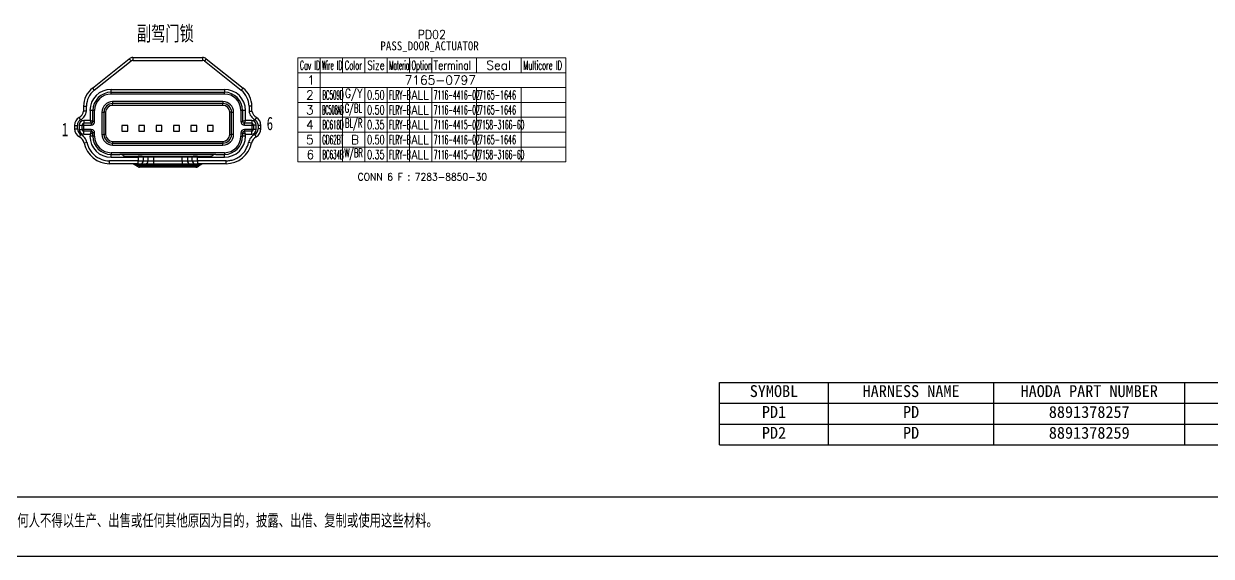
# Model space of a CAD drawing. Header units: inches. Extents: x 47316 to 59086, y 3141 to 11743.
# Drawn here: x 58208.8 to 58607.7, y 8238.3 to 8417.2 of the extents above; entities that cross this region are included whole.
import ezdxf
from ezdxf.enums import TextEntityAlignment as Align

# ---------------------------------------------------------------- set-up
doc = ezdxf.new("R2010")
doc.units = ezdxf.units.IN
doc.header["$MEASUREMENT"] = 0
doc.styles.add('COOL-仿宋', font='simfang.ttf')
doc.styles.add('MtX_SimSun', font='')
doc.styles.get("Standard").update_dxf_attribs({"font": ''})
doc.styles.get('MtX_SimSun').set_extended_font_data('SimSun')
doc.styles.get('Standard').set_extended_font_data('SimSun')

msp = doc.modelspace()

# ---------------------------------------------------------------- linework, layer by layer
at = {"color": 0, "lineweight": -3, "ltscale": 0.203117}
msp.add_line((58231.82, 8395.57), (58244.23, 8405.42), dxfattribs=at)
at = {"color": 0, "lineweight": -3, "ltscale": 0.203115}
for p, q in [((58232.43, 8394.81), (58244.84, 8404.66)), ((58269.45, 8404.66), (58281.86, 8394.81))]:
    msp.add_line(p, q, dxfattribs=at)
at = {"color": 0, "lineweight": -3, "ltscale": 0.012501}
for p, q in [((58244.23, 8405.42), (58244.84, 8404.66)), ((58227.87, 8384.87), (58227.38, 8385.71)), ((58286.92, 8385.71), (58286.43, 8384.87)), ((58230.01, 8377.24), (58229.06, 8377.04)), ((58285.23, 8377.04), (58284.28, 8377.24))]:
    msp.add_line(p, q, dxfattribs=at)
at = {"color": 0, "lineweight": -3, "ltscale": 0.0125}
for p, q in [((58245.45, 8405.84), (58245.45, 8404.87)), ((58268.85, 8405.84), (58268.85, 8404.87)), ((58238.13, 8394.14), (58238.13, 8395.12)), ((58276.16, 8395.12), (58276.16, 8394.14)), ((58228.87, 8389.46), (58229.85, 8389.46)), ((58231.99, 8388), (58231.02, 8388)), ((58283.28, 8388), (58282.3, 8388)), ((58285.42, 8389.46), (58284.45, 8389.46)), ((58225.83, 8383.02), (58226.8, 8383.02)), ((58227.39, 8383.14), (58228.36, 8383.14)), ((58228.95, 8384.7), (58228.95, 8383.73)), ((58285.34, 8384.7), (58285.34, 8383.73)), ((58286.9, 8383.14), (58285.93, 8383.14)), ((58288.46, 8383.02), (58287.49, 8383.02)), ((58225.83, 8381.9), (58226.8, 8381.9)), ((58227.39, 8381.66), (58228.36, 8381.66)), ((58228.95, 8380.1), (58228.95, 8381.08)), ((58231.99, 8379.42), (58231.02, 8379.42)), ((58283.28, 8379.42), (58282.3, 8379.42)), ((58285.34, 8380.1), (58285.34, 8381.08)), ((58286.9, 8381.66), (58285.93, 8381.66)), ((58288.46, 8381.9), (58287.49, 8381.9)), ((58237.55, 8370.16), (58237.55, 8371.13)), ((58238.13, 8372.3), (58238.13, 8373.28)), ((58247.17, 8370.16), (58247.17, 8371.13)), ((58252.31, 8371.13), (58252.31, 8370.16)), ((58261.99, 8371.13), (58261.99, 8370.16)), ((58267.13, 8371.13), (58267.13, 8370.16)), ((58276.16, 8372.3), (58276.16, 8373.28)), ((58276.74, 8370.16), (58276.74, 8371.13))]:
    msp.add_line(p, q, dxfattribs=at)
at = {"color": 0, "lineweight": -3, "ltscale": 0.3}
for p, q in [((58245.45, 8405.84), (58268.85, 8405.84)), ((58245.45, 8404.87), (58268.85, 8404.87))]:
    msp.add_line(p, q, dxfattribs=at)
at = {"color": 0, "lineweight": -3, "ltscale": 0.012499}
for p, q in [((58270.06, 8405.42), (58269.45, 8404.66)), ((58231.82, 8395.57), (58232.43, 8394.81)), ((58282.47, 8395.57), (58281.86, 8394.81))]:
    msp.add_line(p, q, dxfattribs=at)
at = {"color": 0, "lineweight": -3, "ltscale": 0.203119}
msp.add_line((58270.06, 8405.42), (58282.47, 8395.57), dxfattribs=at)
at = {"color": 0, "linetype": 'Continuous', "lineweight": 15}
for p, q in [((58300.86, 8405.73), (58390.86, 8405.73)), ((58300.86, 8400.73), (58300.86, 8405.73)), ((58300.86, 8400.73), (58390.86, 8400.73))]:
    msp.add_line(p, q, dxfattribs=at)
at = {"color": 7, "linetype": 'Continuous', "lineweight": 15}
for p, q in [((58308.36, 8400.73), (58308.36, 8405.73)), ((58315.86, 8400.73), (58315.86, 8405.73)), ((58323.36, 8400.73), (58323.36, 8405.73)), ((58330.86, 8400.73), (58330.86, 8405.73)), ((58338.36, 8400.73), (58338.36, 8405.73)), ((58345.86, 8400.73), (58345.86, 8405.73)), ((58360.86, 8400.73), (58360.86, 8405.73)), ((58375.86, 8400.73), (58375.86, 8405.73)), ((58390.86, 8400.73), (58390.86, 8405.73))]:
    msp.add_line(p, q, dxfattribs=at)
at = {"color": 102, "linetype": 'Continuous', "lineweight": 15}
for p, q in [((58308.36, 8395.73), (58308.36, 8400.73)), ((58308.36, 8390.73), (58308.36, 8395.73)), ((58315.86, 8390.73), (58315.86, 8395.73)), ((58323.36, 8390.73), (58323.36, 8395.73)), ((58330.86, 8390.73), (58330.86, 8395.73)), ((58338.36, 8390.73), (58338.36, 8395.73)), ((58345.86, 8390.73), (58345.86, 8395.73)), ((58360.86, 8390.73), (58360.86, 8395.73)), ((58375.86, 8390.73), (58375.86, 8395.73)), ((58308.36, 8385.73), (58308.36, 8390.73)), ((58315.86, 8385.73), (58315.86, 8390.73)), ((58323.36, 8385.73), (58323.36, 8390.73)), ((58330.86, 8385.73), (58330.86, 8390.73)), ((58338.36, 8385.73), (58338.36, 8390.73)), ((58345.86, 8385.73), (58345.86, 8390.73)), ((58360.86, 8385.73), (58360.86, 8390.73)), ((58375.86, 8385.73), (58375.86, 8390.73)), ((58308.36, 8380.73), (58308.36, 8385.73)), ((58315.86, 8380.73), (58315.86, 8385.73)), ((58323.36, 8380.73), (58323.36, 8385.73)), ((58330.86, 8380.73), (58330.86, 8385.73)), ((58338.36, 8380.73), (58338.36, 8385.73)), ((58345.86, 8380.73), (58345.86, 8385.73)), ((58360.86, 8380.73), (58360.86, 8385.73)), ((58375.86, 8380.73), (58375.86, 8385.73)), ((58308.36, 8375.73), (58308.36, 8380.73)), ((58315.86, 8375.73), (58315.86, 8380.73)), ((58323.36, 8375.73), (58323.36, 8380.73)), ((58330.86, 8375.73), (58330.86, 8380.73)), ((58338.36, 8375.73), (58338.36, 8380.73)), ((58345.86, 8375.73), (58345.86, 8380.73)), ((58360.86, 8375.73), (58360.86, 8380.73)), ((58375.86, 8375.73), (58375.86, 8380.73)), ((58308.36, 8370.73), (58308.36, 8375.73)), ((58315.86, 8370.73), (58315.86, 8375.73)), ((58323.36, 8370.73), (58323.36, 8375.73)), ((58330.86, 8370.73), (58330.86, 8375.73)), ((58338.36, 8370.73), (58338.36, 8375.73)), ((58345.86, 8370.73), (58345.86, 8375.73)), ((58360.86, 8370.73), (58360.86, 8375.73)), ((58375.86, 8370.73), (58375.86, 8375.73))]:
    msp.add_line(p, q, dxfattribs=at)
at = {"color": 0, "lineweight": -3, "ltscale": 0.4875}
for p, q in [((58238.13, 8395.12), (58276.16, 8395.12)), ((58238.13, 8394.14), (58276.16, 8394.14)), ((58276.16, 8393.56), (58238.13, 8393.56)), ((58276.16, 8373.86), (58238.13, 8373.86))]:
    msp.add_line(p, q, dxfattribs=at)
at = {"color": 0, "lineweight": -3, "ltscale": 0.007501}
for p, q in [((58238.13, 8393.56), (58238.13, 8394.14)), ((58276.16, 8393.56), (58276.16, 8394.14)), ((58278.6, 8387.41), (58278.01, 8387.41)), ((58285.34, 8383.14), (58285.93, 8383.14)), ((58228.95, 8381.08), (58228.95, 8381.66)), ((58231.41, 8381.66), (58231.41, 8381.08)), ((58278.01, 8380), (58278.6, 8380)), ((58282.89, 8381.66), (58282.89, 8381.08)), ((58285.93, 8381.66), (58285.34, 8381.66)), ((58285.34, 8381.66), (58285.34, 8381.08)), ((58238.13, 8373.86), (58238.13, 8373.28)), ((58276.16, 8373.86), (58276.16, 8373.28))]:
    msp.add_line(p, q, dxfattribs=at)
at = {"color": 0, "lineweight": -3, "ltscale": 0.475}
for p, q in [((58275.67, 8391.02), (58238.62, 8391.02)), ((58275.67, 8390.34), (58238.62, 8390.34)), ((58275.67, 8389.75), (58238.62, 8389.75)), ((58238.62, 8377.66), (58275.67, 8377.66)), ((58238.62, 8377.08), (58275.67, 8377.08)), ((58238.62, 8376.4), (58275.67, 8376.4))]:
    msp.add_line(p, q, dxfattribs=at)
at = {"color": 0, "lineweight": -3, "ltscale": 0.008749}
for p, q in [((58238.62, 8391.02), (58238.62, 8390.34)), ((58275.67, 8391.02), (58275.67, 8390.34)), ((58278.6, 8387.41), (58279.28, 8387.41)), ((58231.02, 8380.1), (58231.02, 8379.42)), ((58279.28, 8380), (58278.6, 8380)), ((58283.28, 8379.42), (58283.28, 8380.1))]:
    msp.add_line(p, q, dxfattribs=at)
at = {"color": 0, "lineweight": -3, "ltscale": 0.020694}
for p, q in [((58228.87, 8389.46), (58228.87, 8387.85)), ((58285.42, 8387.85), (58285.42, 8389.46))]:
    msp.add_line(p, q, dxfattribs=at)
at = {"color": 0, "lineweight": -3, "ltscale": 0.012545}
for p, q in [((58229.85, 8387.77), (58228.87, 8387.85)), ((58284.45, 8387.77), (58285.42, 8387.85))]:
    msp.add_line(p, q, dxfattribs=at)
at = {"color": 0, "lineweight": -3, "ltscale": 0.02175}
for p, q in [((58229.85, 8387.77), (58229.85, 8389.46)), ((58284.45, 8389.46), (58284.45, 8387.77))]:
    msp.add_line(p, q, dxfattribs=at)
at = {"color": 0, "lineweight": -3, "ltscale": 0.042252}
for p, q in [((58231.02, 8388), (58231.02, 8384.7)), ((58283.28, 8384.7), (58283.28, 8388))]:
    msp.add_line(p, q, dxfattribs=at)
at = {"color": 0, "lineweight": -3, "ltscale": 0.04725}
for p, q in [((58231.99, 8384.31), (58231.99, 8388)), ((58232.58, 8384.31), (58232.58, 8388)), ((58281.72, 8388), (58281.72, 8384.31)), ((58282.3, 8388), (58282.3, 8384.31))]:
    msp.add_line(p, q, dxfattribs=at)
at = {"color": 0, "lineweight": -3, "ltscale": 0.007498}
for p, q in [((58232.58, 8388), (58231.99, 8388)), ((58236.28, 8387.41), (58235.7, 8387.41)), ((58238.62, 8389.75), (58238.62, 8390.34)), ((58275.67, 8389.75), (58275.67, 8390.34)), ((58282.3, 8388), (58281.72, 8388)), ((58228.36, 8383.14), (58228.95, 8383.14)), ((58228.95, 8383.14), (58228.95, 8383.73)), ((58231.41, 8383.73), (58231.41, 8383.14)), ((58232.58, 8384.31), (58231.99, 8384.31)), ((58281.72, 8384.31), (58282.3, 8384.31)), ((58282.89, 8383.14), (58282.89, 8383.73)), ((58285.34, 8383.73), (58285.34, 8383.14)), ((58228.95, 8381.66), (58228.36, 8381.66)), ((58232.58, 8380.49), (58231.99, 8380.49)), ((58232.58, 8379.42), (58231.99, 8379.42)), ((58236.28, 8380), (58235.7, 8380)), ((58281.72, 8380.49), (58282.3, 8380.49)), ((58281.72, 8379.42), (58282.3, 8379.42)), ((58238.62, 8377.66), (58238.62, 8377.08)), ((58275.67, 8377.66), (58275.67, 8377.08))]:
    msp.add_line(p, q, dxfattribs=at)
at = {"color": 0, "lineweight": -3, "ltscale": 0.094998}
for p, q in [((58235.01, 8387.41), (58235.01, 8380)), ((58235.7, 8387.41), (58235.7, 8380)), ((58236.28, 8387.41), (58236.28, 8380)), ((58278.01, 8380), (58278.01, 8387.41)), ((58278.6, 8380), (58278.6, 8387.41)), ((58279.28, 8380), (58279.28, 8387.41))]:
    msp.add_line(p, q, dxfattribs=at)
at = {"color": 0, "lineweight": -3, "ltscale": 0.008752}
for p, q in [((58235.01, 8387.41), (58235.7, 8387.41)), ((58235.01, 8380), (58235.7, 8380)), ((58238.62, 8376.4), (58238.62, 8377.08)), ((58275.67, 8376.4), (58275.67, 8377.08))]:
    msp.add_line(p, q, dxfattribs=at)
at = {"color": 0, "lineweight": -3, "ltscale": 0.01438}
for p, q in [((58225.83, 8383.02), (58225.83, 8381.9)), ((58226.8, 8381.9), (58226.8, 8383.02)), ((58287.49, 8383.02), (58287.49, 8381.9)), ((58288.46, 8381.9), (58288.46, 8383.02))]:
    msp.add_line(p, q, dxfattribs=at)
at = {"color": 0, "lineweight": -3, "ltscale": 0.019}
for p, q in [((58227.39, 8383.14), (58227.39, 8381.66)), ((58228.36, 8381.66), (58228.36, 8383.14)), ((58228.95, 8381.66), (58228.95, 8383.14)), ((58285.34, 8383.14), (58285.34, 8381.66)), ((58285.93, 8383.14), (58285.93, 8381.66)), ((58286.9, 8381.66), (58286.9, 8383.14))]:
    msp.add_line(p, q, dxfattribs=at)
at = {"color": 0, "lineweight": -3, "ltscale": 0.026501}
for p, q in [((58231.02, 8384.7), (58228.95, 8384.7)), ((58285.34, 8384.7), (58283.28, 8384.7)), ((58228.95, 8380.1), (58231.02, 8380.1)), ((58283.28, 8380.1), (58285.34, 8380.1))]:
    msp.add_line(p, q, dxfattribs=at)
at = {"color": 0, "lineweight": -3, "ltscale": 0.0315}
for p, q in [((58231.41, 8383.73), (58228.95, 8383.73)), ((58228.95, 8383.14), (58231.41, 8383.14)), ((58285.34, 8383.73), (58282.89, 8383.73)), ((58282.89, 8383.14), (58285.34, 8383.14)), ((58231.41, 8381.66), (58228.95, 8381.66)), ((58231.41, 8381.08), (58228.95, 8381.08)), ((58285.34, 8381.66), (58282.89, 8381.66)), ((58285.34, 8381.08), (58282.89, 8381.08))]:
    msp.add_line(p, q, dxfattribs=at)
at = {"color": 0, "lineweight": -3, "ltscale": 0.013462}
for p, q in [((58231.99, 8384.31), (58231.02, 8384.7)), ((58231.02, 8384.7), (58231.41, 8383.73)), ((58283.28, 8384.7), (58282.3, 8384.31)), ((58282.89, 8383.73), (58283.28, 8384.7)), ((58231.41, 8381.08), (58231.02, 8380.1)), ((58283.28, 8380.1), (58282.89, 8381.08))]:
    msp.add_line(p, q, dxfattribs=at)
at = {"color": 0, "lineweight": -3, "ltscale": 0.025}
for p, q in [((58241.74, 8383.03), (58241.74, 8381.08)), ((58243.69, 8383.03), (58241.74, 8383.03)), ((58243.69, 8381.08), (58243.69, 8383.03)), ((58247.4, 8383.03), (58247.4, 8381.08)), ((58249.35, 8383.03), (58247.4, 8383.03)), ((58249.35, 8381.08), (58249.35, 8383.03)), ((58253.25, 8383.03), (58253.25, 8381.08)), ((58255.2, 8383.03), (58253.25, 8383.03)), ((58255.2, 8381.08), (58255.2, 8383.03)), ((58259.1, 8383.03), (58259.1, 8381.08)), ((58261.05, 8383.03), (58259.1, 8383.03)), ((58261.05, 8381.08), (58261.05, 8383.03)), ((58264.95, 8383.03), (58264.95, 8381.08)), ((58266.9, 8383.03), (58264.95, 8383.03)), ((58266.9, 8381.08), (58266.9, 8383.03)), ((58270.49, 8383.03), (58270.49, 8381.08)), ((58272.44, 8383.03), (58270.49, 8383.03)), ((58272.44, 8381.08), (58272.44, 8383.03)), ((58241.74, 8381.08), (58243.69, 8381.08)), ((58247.4, 8381.08), (58249.35, 8381.08)), ((58253.25, 8381.08), (58255.2, 8381.08)), ((58259.1, 8381.08), (58261.05, 8381.08)), ((58264.95, 8381.08), (58266.9, 8381.08)), ((58270.49, 8381.08), (58272.44, 8381.08))]:
    msp.add_line(p, q, dxfattribs=at)
at = {"color": 0, "lineweight": -3, "ltscale": 0.012498}
for p, q in [((58227.48, 8379.15), (58227.94, 8380.01)), ((58286.81, 8379.15), (58286.36, 8380.01))]:
    msp.add_line(p, q, dxfattribs=at)
at = {"color": 0, "lineweight": -3, "ltscale": 0.013464}
for p, q in [((58231.02, 8380.1), (58231.99, 8380.49)), ((58282.3, 8380.49), (58283.28, 8380.1))]:
    msp.add_line(p, q, dxfattribs=at)
at = {"color": 0, "lineweight": -3, "ltscale": 0.013751}
for p, q in [((58231.99, 8379.42), (58231.99, 8380.49)), ((58232.58, 8379.42), (58232.58, 8380.49)), ((58281.72, 8380.49), (58281.72, 8379.42)), ((58282.3, 8380.49), (58282.3, 8379.42))]:
    msp.add_line(p, q, dxfattribs=at)
at = {"color": 0, "lineweight": -3, "ltscale": 0.1233}
for p, q in [((58247.17, 8371.13), (58237.55, 8371.13)), ((58247.17, 8370.16), (58237.55, 8370.16))]:
    msp.add_line(p, q, dxfattribs=at)
at = {"color": 0, "lineweight": -3, "ltscale": 0.036826}
for p, q in [((58238.13, 8373.28), (58241.01, 8373.28)), ((58273.29, 8373.28), (58276.16, 8373.28))]:
    msp.add_line(p, q, dxfattribs=at)
at = {"color": 0, "lineweight": -3, "ltscale": 0.115799}
for p, q in [((58238.13, 8372.3), (58247.17, 8372.3)), ((58267.13, 8372.3), (58276.16, 8372.3))]:
    msp.add_line(p, q, dxfattribs=at)
at = {"color": 0, "lineweight": -3, "ltscale": 0.413849}
msp.add_line((58273.29, 8373.28), (58241.01, 8373.28), dxfattribs=at)
at = {"color": 0, "lineweight": -3, "ltscale": 0.000729581}
for p, q in [((58242.01, 8373), (58242.06, 8372.97)), ((58272.23, 8372.97), (58272.28, 8373))]:
    msp.add_line(p, q, dxfattribs=at)
at = {"color": 0, "lineweight": -3, "ltscale": 0.052625}
for p, q in [((58243.06, 8372.69), (58247.17, 8372.69)), ((58267.13, 8372.69), (58271.23, 8372.69))]:
    msp.add_line(p, q, dxfattribs=at)
at = {"color": 0, "lineweight": -3, "ltscale": 0.005002}
for p, q in [((58247.17, 8372.69), (58247.17, 8372.3)), ((58252.31, 8372.3), (58252.31, 8372.69)), ((58261.99, 8372.3), (58261.99, 8372.69)), ((58267.13, 8372.3), (58267.13, 8372.69))]:
    msp.add_line(p, q, dxfattribs=at)
at = {"color": 0, "lineweight": -3, "ltscale": 0.017886}
msp.add_line((58248.56, 8372.69), (58247.17, 8372.69), dxfattribs=at)
at = {"color": 0, "lineweight": -3, "ltscale": 0.014999}
for p, q in [((58247.17, 8372.3), (58247.17, 8371.13)), ((58248.91, 8372.3), (58248.91, 8371.13)), ((58250.56, 8371.13), (58250.56, 8372.3)), ((58252.31, 8372.3), (58252.31, 8371.13)), ((58261.99, 8371.13), (58261.99, 8372.3)), ((58263.73, 8372.3), (58263.73, 8371.13)), ((58265.38, 8371.13), (58265.38, 8372.3)), ((58267.13, 8371.13), (58267.13, 8372.3))]:
    msp.add_line(p, q, dxfattribs=at)
at = {"color": 0, "lineweight": -3, "ltscale": 0.02236}
for p, q in [((58248.91, 8372.3), (58247.17, 8372.3)), ((58247.17, 8371.13), (58248.91, 8371.13)), ((58252.31, 8372.3), (58250.56, 8372.3)), ((58250.56, 8371.13), (58252.31, 8371.13)), ((58263.73, 8372.3), (58261.99, 8372.3)), ((58261.99, 8371.13), (58263.73, 8371.13))]:
    msp.add_line(p, q, dxfattribs=at)
at = {"color": 0, "lineweight": -3, "ltscale": 0.021182}
for p, q in [((58248.56, 8372.69), (58250.21, 8372.69)), ((58264.08, 8372.69), (58265.73, 8372.69)), ((58248.04, 8370.16), (58249.69, 8370.16))]:
    msp.add_line(p, q, dxfattribs=at)
at = {"color": 0, "lineweight": -3, "ltscale": 0.006711}
for p, q in [((58248.56, 8372.69), (58248.91, 8372.3)), ((58265.38, 8372.3), (58265.73, 8372.69))]:
    msp.add_line(p, q, dxfattribs=at)
at = {"color": 0, "lineweight": -3, "ltscale": 0.021179}
for p, q in [((58250.56, 8372.3), (58248.91, 8372.3)), ((58248.91, 8371.13), (58250.56, 8371.13)), ((58265.38, 8372.3), (58263.73, 8372.3)), ((58263.73, 8371.13), (58265.38, 8371.13)), ((58264.6, 8370.16), (58266.25, 8370.16))]:
    msp.add_line(p, q, dxfattribs=at)
at = {"color": 0, "lineweight": -3, "ltscale": 0.026831}
for p, q in [((58250.21, 8372.69), (58252.31, 8372.69)), ((58261.99, 8372.69), (58264.08, 8372.69))]:
    msp.add_line(p, q, dxfattribs=at)
at = {"color": 0, "lineweight": -3, "ltscale": 0.006709}
for p, q in [((58250.56, 8372.3), (58250.21, 8372.69)), ((58263.73, 8372.3), (58264.08, 8372.69))]:
    msp.add_line(p, q, dxfattribs=at)
at = {"color": 0, "lineweight": -3, "ltscale": 0.1241}
for p, q in [((58252.31, 8372.69), (58261.99, 8372.69)), ((58261.99, 8372.3), (58252.31, 8372.3)), ((58252.31, 8371.13), (58261.99, 8371.13)), ((58252.31, 8370.16), (58261.99, 8370.16))]:
    msp.add_line(p, q, dxfattribs=at)
at = {"color": 0, "lineweight": -3, "ltscale": 0.022363}
for p, q in [((58267.13, 8372.3), (58265.38, 8372.3)), ((58265.38, 8371.13), (58267.13, 8371.13))]:
    msp.add_line(p, q, dxfattribs=at)
at = {"color": 0, "lineweight": -3, "ltscale": 0.017889}
msp.add_line((58267.13, 8372.69), (58265.73, 8372.69), dxfattribs=at)
at = {"color": 0, "lineweight": -3, "ltscale": 0.123297}
for p, q in [((58276.74, 8371.13), (58267.13, 8371.13)), ((58276.74, 8370.16), (58267.13, 8370.16))]:
    msp.add_line(p, q, dxfattribs=at)
at = {"color": 0, "lineweight": -3, "ltscale": 0.005281}
for p, q in [((58246.03, 8369.81), (58245.68, 8370.02)), ((58267.13, 8369.13), (58267.48, 8369.34)), ((58268.61, 8370.02), (58268.26, 8369.81))]:
    msp.add_line(p, q, dxfattribs=at)
at = {"color": 0, "lineweight": -3, "ltscale": 0.285007}
msp.add_line((58268.26, 8369.81), (58246.03, 8369.81), dxfattribs=at)
at = {"color": 0, "lineweight": -3, "ltscale": 0.011669}
for p, q in [((58246.03, 8369.81), (58246.81, 8369.34)), ((58268.26, 8369.81), (58267.48, 8369.34))]:
    msp.add_line(p, q, dxfattribs=at)
at = {"color": 0, "lineweight": -3, "ltscale": 0.264993}
msp.add_line((58267.48, 8369.34), (58246.81, 8369.34), dxfattribs=at)
at = {"color": 0, "lineweight": -3, "ltscale": 0.00274}
msp.add_line((58246.99, 8369.23), (58246.81, 8369.34), dxfattribs=at)
at = {"color": 0, "lineweight": -3, "ltscale": 0.00254}
msp.add_line((58247.16, 8369.13), (58246.99, 8369.23), dxfattribs=at)
at = {"color": 0, "lineweight": -3, "ltscale": 0.011179}
msp.add_line((58247.17, 8370.16), (58248.04, 8370.16), dxfattribs=at)
at = {"color": 0, "lineweight": -3, "ltscale": 0.243076}
msp.add_line((58266.63, 8368.99), (58247.67, 8368.99), dxfattribs=at)
at = {"color": 0, "lineweight": -3, "ltscale": 0.033539}
msp.add_line((58249.69, 8370.16), (58252.31, 8370.16), dxfattribs=at)
at = {"color": 0, "lineweight": -3, "ltscale": 0.033542}
msp.add_line((58261.99, 8370.16), (58264.6, 8370.16), dxfattribs=at)
at = {"color": 0, "lineweight": -3, "ltscale": 0.011182}
msp.add_line((58266.25, 8370.16), (58267.13, 8370.16), dxfattribs=at)
at = {"color": 0, "lineweight": -3}
for p, q in [((58442.56, 8275.68), (58442.56, 8296.67)), ((58442.56, 8296.67), (58838.25, 8296.67)), ((58479.1, 8275.68), (58479.1, 8296.67)), ((58534.68, 8275.68), (58534.68, 8296.67)), ((58598.81, 8275.68), (58598.81, 8296.67)), ((58442.56, 8289.68), (58838.25, 8289.68)), ((58442.56, 8282.68), (58838.25, 8282.68)), ((58442.56, 8275.68), (58838.25, 8275.68)), ((57322.57, 8258.31), (59065.57, 8258.31)), ((58251.57, 8258.31), (58471.57, 8258.31)), ((57302.57, 8238.31), (59085.57, 8238.31))]:
    msp.add_line(p, q, dxfattribs=at)
at = {"color": 0, "linetype": 'Continuous', "lineweight": 15}
for points in [[(58300.86, 8395.73), (58300.86, 8400.73), (58390.86, 8400.73), (58390.86, 8395.73)], [(58300.86, 8390.73), (58300.86, 8395.73), (58390.86, 8395.73), (58390.86, 8390.73)], [(58300.86, 8385.73), (58300.86, 8390.73), (58390.86, 8390.73), (58390.86, 8385.73)], [(58300.86, 8380.73), (58300.86, 8385.73), (58390.86, 8385.73), (58390.86, 8380.73)], [(58300.86, 8375.73), (58300.86, 8380.73), (58390.86, 8380.73), (58390.86, 8375.73)], [(58300.86, 8370.73), (58300.86, 8375.73), (58390.86, 8375.73), (58390.86, 8370.73)]]:
    msp.add_lwpolyline(points, close=True, dxfattribs=at)
at = {"color": 0, "lineweight": -3}
for centre, radius, start, end in [((58245.45, 8403.89), 1.95, 90, 128.4294), ((58245.45, 8403.89), 0.975, 90, 128.4294), ((58268.85, 8403.89), 1.95, 51.5706, 90), ((58268.85, 8403.89), 0.975, 51.5706, 90), ((58236.67, 8389.46), 7.8, 128.4294, 180), ((58236.67, 8389.46), 6.83, 128.4294, 180), ((58238.13, 8388), 7.12, 90, 180), ((58276.16, 8388), 7.12, 360, 90), ((58277.62, 8389.46), 6.82, 360, 51.5706), ((58277.62, 8389.46), 7.8, 0, 51.5706), ((58238.13, 8388), 6.14, 90, 180), ((58238.13, 8388), 5.56, 90, 180), ((58238.62, 8387.41), 3.61, 90, 180), ((58275.67, 8387.41), 3.61, 0, 90), ((58276.16, 8388), 6.14, 0, 90), ((58276.16, 8388), 5.56, 360, 90), ((58225.8, 8388.41), 3.12, 300.2879, 349.6376), ((58225.85, 8388.39), 4.05, 325.4639, 351.1201), ((58238.62, 8387.41), 2.93, 90, 180), ((58238.62, 8387.41), 2.34, 90.0037, 179.9973), ((58275.67, 8387.41), 2.93, 0, 90), ((58275.67, 8387.41), 2.34, 0.0037, 89.9973), ((58288.44, 8388.39), 4.04, 188.8795, 214.5509), ((58288.49, 8388.41), 3.12, 190.3624, 239.7121), ((58228.95, 8383.02), 3.12, 120.2879, 180), ((58228.91, 8383.03), 2.11, 149.8625, 180.2612), ((58228.92, 8383.05), 2.11, 120.0207, 150.403), ((58228.95, 8383.14), 1.56, 90, 180), ((58225.84, 8388.37), 4.04, 300.1253, 325.7967), ((58228.95, 8383.14), 0.585, 90, 180), ((58231.41, 8384.31), 0.585, 270, 360), ((58231.41, 8384.31), 1.17, 270, 0), ((58282.89, 8384.31), 1.17, 180, 270), ((58282.89, 8384.31), 0.585, 180, 270), ((58288.46, 8388.37), 4.05, 214.2181, 239.8743), ((58285.34, 8383.14), 1.56, 0, 90), ((58285.34, 8383.14), 0.585, 0, 90), ((58285.37, 8383.05), 2.11, 29.5746, 59.9733), ((58285.34, 8383.02), 3.12, 0, 59.7121), ((58285.38, 8383.03), 2.11, 359.733, 30.115), ((58228.95, 8381.9), 3.12, 180, 241.8549), ((58228.95, 8381.9), 2.14, 180, 241.8549), ((58228.95, 8381.66), 1.56, 180, 270), ((58226.01, 8376.4), 3.12, 11.9239, 61.8549), ((58226.04, 8376.43), 4.05, 36.737, 62.0102), ((58228.95, 8381.66), 0.585, 180, 270), ((58226.05, 8376.42), 4.04, 11.7692, 37.0544), ((58238.13, 8379.42), 7.12, 180, 270), ((58231.41, 8380.49), 1.17, 0, 90), ((58231.41, 8380.49), 0.585, 0, 90), ((58238.13, 8379.42), 6.14, 180, 270), ((58238.13, 8379.42), 5.56, 180, 270), ((58238.62, 8380), 3.61, 180, 270), ((58238.62, 8380), 2.93, 180, 270), ((58238.62, 8380), 2.34, 180.0037, 269.9973), ((58275.67, 8380), 3.61, 270, 0), ((58275.67, 8380), 2.93, 270, 0), ((58275.67, 8380), 2.34, 270.0037, 359.9973), ((58276.16, 8379.42), 7.12, 270, 0), ((58276.16, 8379.42), 6.14, 270, 0), ((58276.16, 8379.42), 5.56, 270, 0), ((58282.89, 8380.49), 1.17, 90, 180), ((58282.89, 8380.49), 0.585, 90, 180), ((58288.24, 8376.42), 4.05, 142.9582, 168.2314), ((58288.25, 8376.44), 4.04, 117.9904, 143.2756), ((58288.29, 8376.4), 3.12, 118.1451, 168.0761), ((58285.34, 8381.66), 1.56, 270, 0), ((58285.34, 8381.66), 0.585, 270, 360), ((58285.34, 8381.9), 2.14, 298.1451, 0), ((58285.34, 8381.9), 3.12, 298.1451, 0), ((58237.55, 8378.83), 8.68, 191.9239, 270), ((58237.54, 8378.83), 7.69, 191.9163, 201.3918), ((58237.54, 8378.83), 7.69, 201.3738, 212.2961), ((58237.53, 8378.82), 7.68, 212.2591, 226.6013), ((58276.74, 8378.83), 8.68, 270, 348.0761), ((58276.76, 8378.82), 7.68, 304.6086, 329.0393), ((58276.76, 8378.83), 7.68, 329.0055, 348.1148), ((58237.54, 8378.81), 7.68, 226.5324, 250.9632), ((58237.54, 8378.81), 7.68, 250.9294, 270.0386), ((58241.01, 8371.33), 1.95, 59.0362, 90), ((58243.06, 8374.64), 1.95, 239.0362, 270), ((58271.23, 8374.64), 1.95, 270, 300.9638), ((58273.29, 8371.33), 1.95, 90, 120.9638), ((58276.74, 8378.83), 7.69, 269.9925, 279.4679), ((58276.75, 8378.82), 7.69, 279.45, 290.3723), ((58276.76, 8378.81), 7.68, 290.3352, 304.6775), ((58245.18, 8369.18), 0.975, 59.0362, 90), ((58247.67, 8369.96), 0.975, 239.0362, 270), ((58266.63, 8369.96), 0.975, 270, 300.9638), ((58269.12, 8369.18), 0.975, 90, 120.9638)]:
    msp.add_arc(centre, radius, start, end, dxfattribs=at)
for centre, major_axis, start_param, end_param in [((58248.04, 8371.13), (0, -0.975), 0, 1.570796), ((58249.69, 8371.13), (0, 0.975), 3.141593, 4.712389), ((58264.6, 8371.13), (0, 0.975), 1.570796, 3.141593), ((58266.25, 8371.13), (0, -0.975), 4.712389, 6.283185)]:
    msp.add_ellipse(centre, major_axis=major_axis, ratio=0.894427, start_param=start_param, end_param=end_param, dxfattribs=at)

# ---------------------------------------------------------------- texts
at = {"lineweight": -3, "style": 'MtX_SimSun', "width": 0.7}
msp.add_text('副驾门锁', height=5, dxfattribs=at).set_placement((58246.79, 8411.39))
at = {"color": 0, "lineweight": -3, "style": 'MtX_SimSun', "width": 0.7}
for s, height, p in [('1', 4.5, (58221.56, 8379.4)), ('6', 4.5, (58290.38, 8381.42)), ('此图表和这里任何其他信息，都是吉利汽车研究院有限公司受著作权保护的机密材料，未经具体书面授权任何人不得以生产、出售或任何其他原因为目的，披露、出借、复制或使用这些材料。', 4, (58027.08, 8248.36))]:
    msp.add_text(s, height=height, dxfattribs=at).set_placement(p)
at = {"color": 0, "lineweight": -3, "style": 'COOL-仿宋'}
for s, height, p in [('SYMOBL', 3.991, (58460.83, 8291.78)), ('HARNESS NAME', 3.9905, (58506.89, 8291.78)), ('HAODA PART NUMBER', 3.9905, (58566.75, 8291.78)), ('PD1', 3.991, (58460.83, 8284.78)), ('PD', 3.991, (58506.89, 8284.78)), ('8891378257', 3.991, (58566.75, 8284.78)), ('PD2', 3.991, (58460.83, 8277.78)), ('PD', 3.991, (58506.89, 8277.78)), ('8891378259', 3.991, (58566.75, 8277.78))]:
    msp.add_text(s, height=height, dxfattribs=at).set_placement(p, align=Align.CENTER)
at = {"color": 6, "linetype": 'Continuous', "lineweight": 20, "char_height": 3, "attachment_point": 1}
for s, insert, width in [('\\Fromans.shx;\\W0.9000000000;\\T1.0000000000;\\o\\lPD02', (58341.1, 8415.04), 10.5429), ('\\f黑体|b0|i0|c1|p0;\\W0.9000000000;\\T1.0000000000;\\o\\lPASS_DOOR_ACTUATOR', (58328.58, 8411.23), 34.9483)]:
    msp.add_mtext(s, dxfattribs=dict(at, insert=insert, width=width))
at = {"color": 7, "linetype": 'Continuous', "lineweight": 15, "char_height": 3, "attachment_point": 1}
for s, insert, width in [('\\Fromans.shx;\\W0.4292452830;\\T1.0000000000;\\o\\lCav ID', (58301.54, 8404.73), 6.5), ('\\Fromans.shx;\\W0.4026548673;\\T1.0000000000;\\o\\lWire ID', (58308.97, 8404.73), 6.5), ('\\Fromans.shx;\\W0.5687500000;\\T1.0000000000;\\o\\lColor', (58316.6, 8404.73), 6.5), ('\\Fromans.shx;\\W0.7222222222;\\T1.0000000000;\\o\\lSize', (58324.17, 8404.73), 6.5), ('\\Fromans.shx;\\W0.3760330579;\\T1.0000000000;\\o\\lMaterial', (58331.57, 8404.73), 6.5), ('\\Fromans.shx;\\W0.4595959596;\\T1.0000000000;\\o\\lOption', (58339.05, 8404.73), 6.5), ('\\Fromans.shx;\\W0.7480916031;\\T1.0000000000;\\o\\lTerminal', (58346.46, 8404.73), 14), ('\\Fromans.shx;\\W1.0000000000;\\T1.0000000000;\\o\\lSeal', (58364.14, 8404.73), 9.2857), ('\\Fromans.shx;\\W0.5185185185;\\T1.0000000000;\\o\\lMulticore ID', (58376.65, 8404.73), 14), ('\\Fromans.shx;\\W1.0000000000;\\T1.0000000000;\\o\\l1', (58304.04, 8399.73), 2.8571), ('\\Fromans.shx;\\W1.0000000000;\\T1.0000000000;\\o\\l2', (58303.61, 8394.73), 2.8571), ('\\Fromans.shx;\\W1.0000000000;\\T1.0000000000;\\o\\l3', (58303.61, 8389.73), 2.8571), ('\\Fromans.shx;\\W1.0000000000;\\T1.0000000000;\\o\\l4', (58303.61, 8384.73), 2.8571), ('\\Fromans.shx;\\W1.0000000000;\\T1.0000000000;\\o\\l5', (58303.61, 8379.73), 2.8571), ('\\Fromans.shx;\\W1.0000000000;\\T1.0000000000;\\o\\l6', (58303.75, 8374.73), 2.8571)]:
    msp.add_mtext(s, dxfattribs=dict(at, insert=insert, width=width))
at = {"color": 21, "linetype": 'Continuous', "lineweight": 15, "char_height": 3, "attachment_point": 1}
for s, insert, width in [('\\Fromans.shx;\\W1.0000000000;\\T1.0000000000;\\o\\l7165-0797', (58336.75, 8399.73), 26.5714), ('\\Fromans.shx;\\W0.3699186992;\\T1.0000000000;\\o\\lBC509D', (58309.07, 8394.73), 6.5), ('\\Fromans.shx;\\W0.6500000000;\\T1.0000000000;\\o\\l0.50', (58324.14, 8394.73), 6.5), ('\\Fromans.shx;\\W0.8750000000;\\T1.0000000000;\\o\\lALL', (58338.98, 8394.73), 6.5), ('\\Fromans.shx;\\W0.5268817204;\\T1.0000000000;\\o\\l7165-1646', (58361.58, 8394.73), 14), ('\\Fromans.shx;\\W0.3226950355;\\T1.0000000000;\\o\\lBC508AB', (58309.04, 8389.73), 6.5), ('\\Fromans.shx;\\W0.6500000000;\\T1.0000000000;\\o\\l0.50', (58324.14, 8389.73), 6.5), ('\\Fromans.shx;\\W0.8750000000;\\T1.0000000000;\\o\\lALL', (58338.98, 8389.73), 6.5), ('\\Fromans.shx;\\W0.5268817204;\\T1.0000000000;\\o\\l7165-1646', (58361.58, 8389.73), 14), ('\\Fromans.shx;\\W0.3699186992;\\T1.0000000000;\\o\\lBC618D', (58309.07, 8384.73), 6.5), ('\\Fromans.shx;\\W0.6500000000;\\T1.0000000000;\\o\\l0.35', (58324.14, 8384.73), 6.5), ('\\Fromans.shx;\\W0.8750000000;\\T1.0000000000;\\o\\lALL', (58338.98, 8384.73), 6.5), ('\\Fromans.shx;\\W0.3888888889;\\T1.0000000000;\\o\\l7158-3166-60', (58361.52, 8384.73), 14), ('\\Fromans.shx;\\W0.3823529412;\\T1.0000000000;\\o\\lGD62BT', (58309.02, 8379.73), 6.5), ('\\Fromans.shx;\\W0.6500000000;\\T1.0000000000;\\o\\l0.50', (58324.14, 8379.73), 6.5), ('\\Fromans.shx;\\W0.8750000000;\\T1.0000000000;\\o\\lALL', (58338.98, 8379.73), 6.5), ('\\Fromans.shx;\\W0.5268817204;\\T1.0000000000;\\o\\l7165-1646', (58361.58, 8379.73), 14), ('\\Fromans.shx;\\W0.3699186992;\\T1.0000000000;\\o\\lBC634B', (58309.07, 8374.73), 6.5), ('\\Fromans.shx;\\W0.6500000000;\\T1.0000000000;\\o\\l0.35', (58324.14, 8374.73), 6.5), ('\\Fromans.shx;\\W0.8750000000;\\T1.0000000000;\\o\\lALL', (58338.98, 8374.73), 6.5), ('\\Fromans.shx;\\W0.3888888889;\\T1.0000000000;\\o\\l7158-3166-60', (58361.52, 8374.73), 14)]:
    msp.add_mtext(s, dxfattribs=dict(at, insert=insert, width=width))
at = {"color": 140, "linetype": 'Continuous', "lineweight": 15, "char_height": 3, "attachment_point": 1}
for s, insert, width in [('\\Fromans.shx;\\W0.7459016393;\\T1.0000000000;\\o\\lG/Y', (58316.68, 8395.3), 6.5), ('\\Fromans.shx;\\W0.3760330579;\\T1.0000000000;\\o\\lFLRY-B', (58331.57, 8394.73), 6.5), ('\\Fromans.shx;\\W0.3888888889;\\T1.0000000000;\\o\\l7116-4416-02', (58346.52, 8394.73), 14), ('\\Fromans.shx;\\W0.5617283951;\\T1.0000000000;\\o\\lG/BL', (58316.6, 8390.3), 6.5), ('\\Fromans.shx;\\W0.3760330579;\\T1.0000000000;\\o\\lFLRY-B', (58331.57, 8389.73), 6.5), ('\\Fromans.shx;\\W0.3888888889;\\T1.0000000000;\\o\\l7116-4416-02', (58346.52, 8389.73), 14), ('\\Fromans.shx;\\W0.5617283951;\\T1.0000000000;\\o\\lBL/R', (58316.68, 8385.3), 6.5), ('\\Fromans.shx;\\W0.3760330579;\\T1.0000000000;\\o\\lFLRY-B', (58331.57, 8384.73), 6.5), ('\\Fromans.shx;\\W0.3888888889;\\T1.0000000000;\\o\\l7116-4415-02', (58346.52, 8384.73), 14), ('\\Fromans.shx;\\W1.0000000000;\\T1.0000000000;\\o\\lB', (58318.68, 8379.73), 3), ('\\Fromans.shx;\\W0.3760330579;\\T1.0000000000;\\o\\lFLRY-B', (58331.57, 8379.73), 6.5), ('\\Fromans.shx;\\W0.3888888889;\\T1.0000000000;\\o\\l7116-4416-02', (58346.52, 8379.73), 14), ('\\Fromans.shx;\\W0.5170454545;\\T1.0000000000;\\o\\lW/BR', (58316.51, 8375.3), 6.5), ('\\Fromans.shx;\\W0.3760330579;\\T1.0000000000;\\o\\lFLRY-B', (58331.57, 8374.73), 6.5), ('\\Fromans.shx;\\W0.3888888889;\\T1.0000000000;\\o\\l7116-4415-02', (58346.52, 8374.73), 14)]:
    msp.add_mtext(s, dxfattribs=dict(at, insert=insert, width=width))
at = {"color": 42, "linetype": 'Continuous', "lineweight": 15, "insert": (58320.95, 8366.98), "char_height": 2.5, "width": 50.4643, "attachment_point": 1}
msp.add_mtext('\\Fromans.shx;\\W0.9000000000;\\T1.0000000000;\\o\\lCONN 6 F : 7283-8850-30', dxfattribs=at)

doc.saveas('drawing.dxf')
